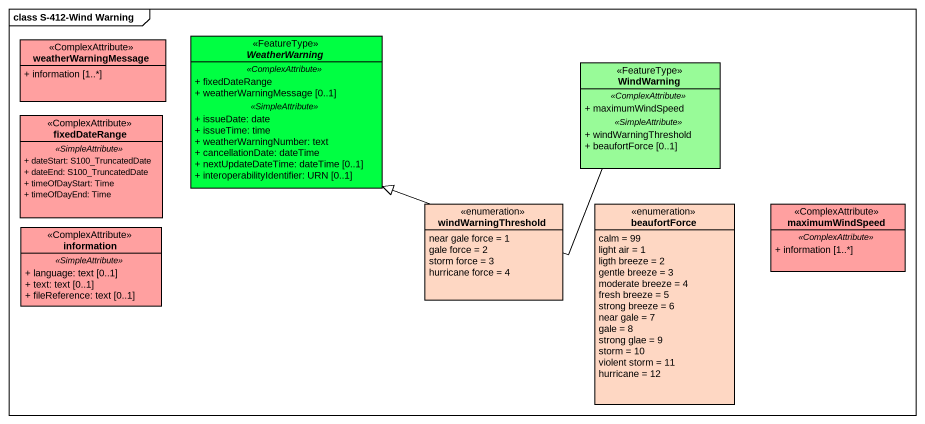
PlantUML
@startuml
mainframe class S-412-Wind Warning
hide circle
hide empty members
skinparam classAttributeIconSize 0
class weatherWarningMessage <<ComplexAttribute>> #FFA0A0 {
  + information [1..*]
}
abstract class WeatherWarning <<FeatureType>> #00FF42 {
  .. <<ComplexAttribute>> ..
  + fixedDateRange
  + weatherWarningMessage [0..1]
  .. <<SimpleAttribute>> ..
  + issueDate: date
  + issueTime: time
  + weatherWarningNumber: text
  + cancellationDate: dateTime
  + nextUpdateDateTime: dateTime [0..1]
  + interoperabilityIdentifier: URN [0..1]
}
class WindWarning <<FeatureType>> #98FB98 {
  .. <<ComplexAttribute>> ..
  + maximumWindSpeed
  .. <<SimpleAttribute>> ..
  + windWarningThreshold
  + beaufortForce [0..1]
}
class fixedDateRange <<ComplexAttribute>> #FFA0A0 {
  .. <<SimpleAttribute>> ..
  + dateStart: S100_TruncatedDate
  + dateEnd: S100_TruncatedDate
  + timeOfDayStart: Time
  + timeOfDayEnd: Time
}
class information <<ComplexAttribute>> #FFA0A0 {
  .. <<SimpleAttribute>> ..
  + language: text [0..1]
  + text: text [0..1]
  + fileReference: text [0..1]
}
enum windWarningThreshold #FED7C3 {
  near gale force = 1
  gale force = 2
  storm force = 3
  hurricane force = 4
}
enum beaufortForce #FED7C3 {
  calm = 99
  light air = 1
  ligth breeze = 2
  gentle breeze = 3
  moderate breeze = 4
  fresh breeze = 5
  strong breeze = 6
  near gale = 7
  gale = 8
  strong glae = 9
  storm = 10
  violent storm = 11
  hurricane = 12
}
class maximumWindSpeed <<ComplexAttribute>> #FFA0A0 {
  .. <<ComplexAttribute>> ..
  + information [1..*]
}
WindWarning -left-|> WeatherWarning
@enduml
